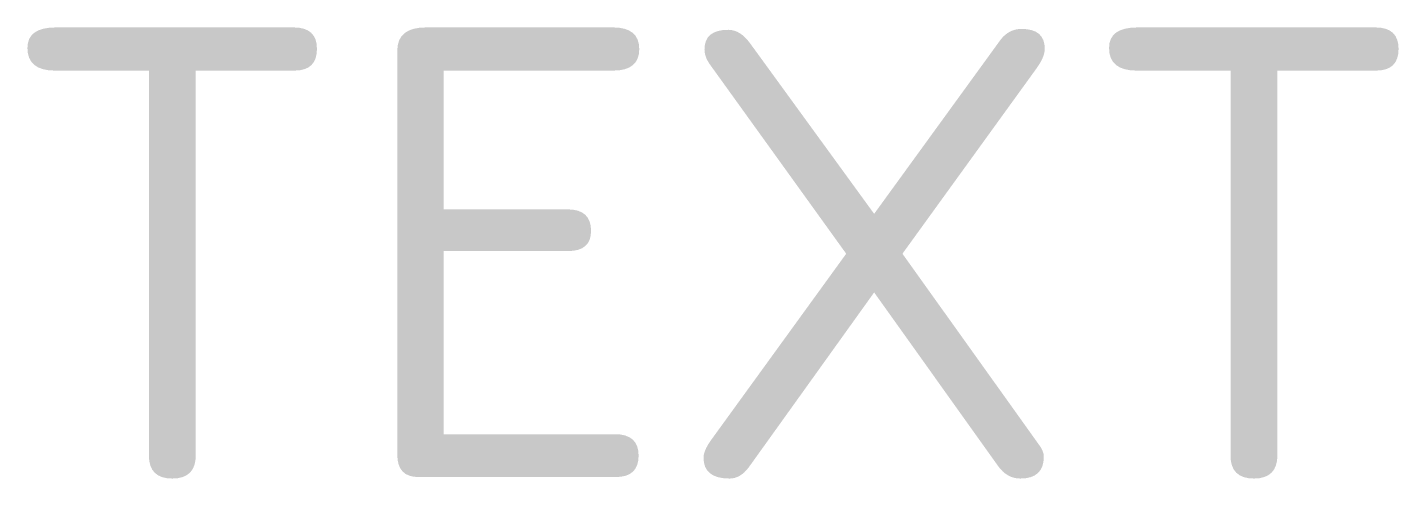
# Model space of a CAD drawing. Header units: metres. Extents: x 340.919 to 341.301, y 638.351 to 638.477.
import ezdxf
from ezdxf.enums import TextEntityAlignment as Align

# ---------------------------------------------------------------- set-up
doc = ezdxf.new("R2010")
doc.units = ezdxf.units.M
doc.styles.add('DP_ISOCPEUR', font='isocpeur.ttf')

msp = doc.modelspace()

# ---------------------------------------------------------------- texts
at = {"color": 0, "style": 'DP_ISOCPEUR'}
msp.add_attdef('TEXT', text='', height=0.125, dxfattribs=at).set_placement((341.10989, 638.41396), align=Align.MIDDLE_CENTER)

doc.saveas('drawing.dxf')
